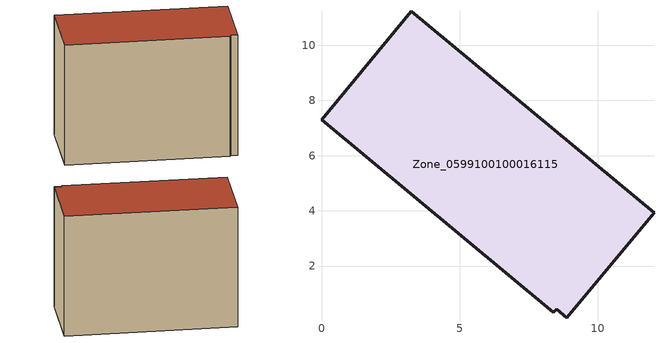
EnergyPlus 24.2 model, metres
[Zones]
Zone_0599100100016115
 floor ground (C_G): 8.52,0.44 8.39,0.33 0,7.3 3.25,11.23 12.04,3.92 8.89,0.12 z0
 wall outside (C_F): 12.04,3.92 3.25,11.23 0,7.3 8.39,0.33 8.52,0.44 8.89,0.12 12.04,3.92 z0:8.49
 roof outside (C_R): 8.52,0.44 8.89,0.12 12.04,3.92 3.25,11.23 0,7.3 8.39,0.33 z8.49
[BUILDING]
Pand.0599100100016115: North Axis=0; Terrain=City; Loads Convergence Tolerance Value=0.04; Temperature Convergence Tolerance Value=0.4; Solar Distribution=FullExterior; Maximum Number of Warmup Days=25; Minimum Number of Warmup Days=1
[Site:Location]
Rotterdam.The.Hague.AP_ZH_NLD Design_Conditions: Latitude=51.96; Longitude=4.45; Time Zone=1; Elevation=-4.5
[SITE:GROUNDTEMPERATURE:BUILDINGSURFACE]
18, 18, 18, 18, 18, 18, 18, 18, 18, 18, 18, 18
[MATERIAL] Thermal Absorptance=0.9; Solar Absorptance=0.7; Visible Absorptance=0.7
Name | Roughness | Thickness | Conductivity | Density | Specific Heat
G.TI.2015-2018 | MediumSmooth | 0.15 | 0.0428571 | 540 | 1210
F.TI.2015-2018 | Rough | 0.3 | 0.0666667 | 1920 | 840
R.TI.2015-2018 | MediumRough | 0.2 | 0.0333333 | 1500 | 1000
[CONSTRUCTION]
C_G: G.TI.2015-2018
C_F: F.TI.2015-2018
C_R: R.TI.2015-2018
[ZONE]
Zone_0599100100016115: Type=1; Multiplier=1; Ceiling Height=Autocalculate; Volume=Autocalculate; Floor Area=autocalculate; Part of Total Floor Area=Yes
[ZONEINFILTRATION:DESIGNFLOWRATE]
Infil_Zone_0599100100016115: Zone or ZoneList or Space or SpaceList=Zone_0599100100016115; Schedule=AlwaysOn; Design Flow Rate Calculation Method=Flow/Area; Flow Rate per Floor Area=0.0015; Constant Term Coefficient=1; Temperature Term Coefficient=0; Velocity Term Coefficient=0; Velocity Squared Term Coefficient=0
[HVACTEMPLATE:ZONE:IDEALLOADSAIRSYSTEM]
Zone_0599100100016115: Maximum Heating Supply Air Temperature=50; Minimum Cooling Supply Air Temperature=13; Maximum Heating Supply Air Humidity Ratio=0.0156; Minimum Cooling Supply Air Humidity Ratio=0.0077; Heating Limit=NoLimit; Cooling Limit=NoLimit; Dehumidification Control Type=ConstantSensibleHeatRatio; Cooling Sensible Heat Ratio=0.7; Dehumidification Setpoint=60; Humidification Control Type=None; Humidification Setpoint=30; Outdoor Air Method=None; Outdoor Air Flow Rate per Person=0.00944; Outdoor Air Flow Rate per Zone Floor Area=0; Outdoor Air Flow Rate per Zone=0; Demand Controlled Ventilation Type=None; Outdoor Air Economizer Type=NoEconomizer; Heat Recovery Type=None; Sensible Heat Recovery Effectiveness=0.7; Latent Heat Recovery Effectiveness=0.65
[ZONECONTROL:THERMOSTAT]
ThermostatControl_Zone_0599100100016115: Zone or ZoneList=Zone_0599100100016115; Control Type Schedule=DualSetpointControlType; Control 1=Thermostat_Zone_0599100100016115; Temperature Difference Between Cutout And Setpoint=0
[THERMOSTATSETPOINT:DUALSETPOINT]
Thermostat_Zone_0599100100016115: Heating Setpoint Temperature Schedule=HeatingSetpoint_Zone_0599100100016115; Cooling Setpoint Temperature Schedule=CoolingSetpoint_Zone_0599100100016115
[SCHEDULE:COMPACT]
HeatingSetpoint_Zone_0599100100016115: Through: 12/31, For: AllDays, Until: 24:00, 21
CoolingSetpoint_Zone_0599100100016115: Through: 12/31, For: AllDays, Until: 24:00, 24
DualSetpointControlType: Through: 12/31, For: AllDays, Until: 24:00, 4
AlwaysOn: Through: 12/31, For: AllDays, Until: 24:00, 1
